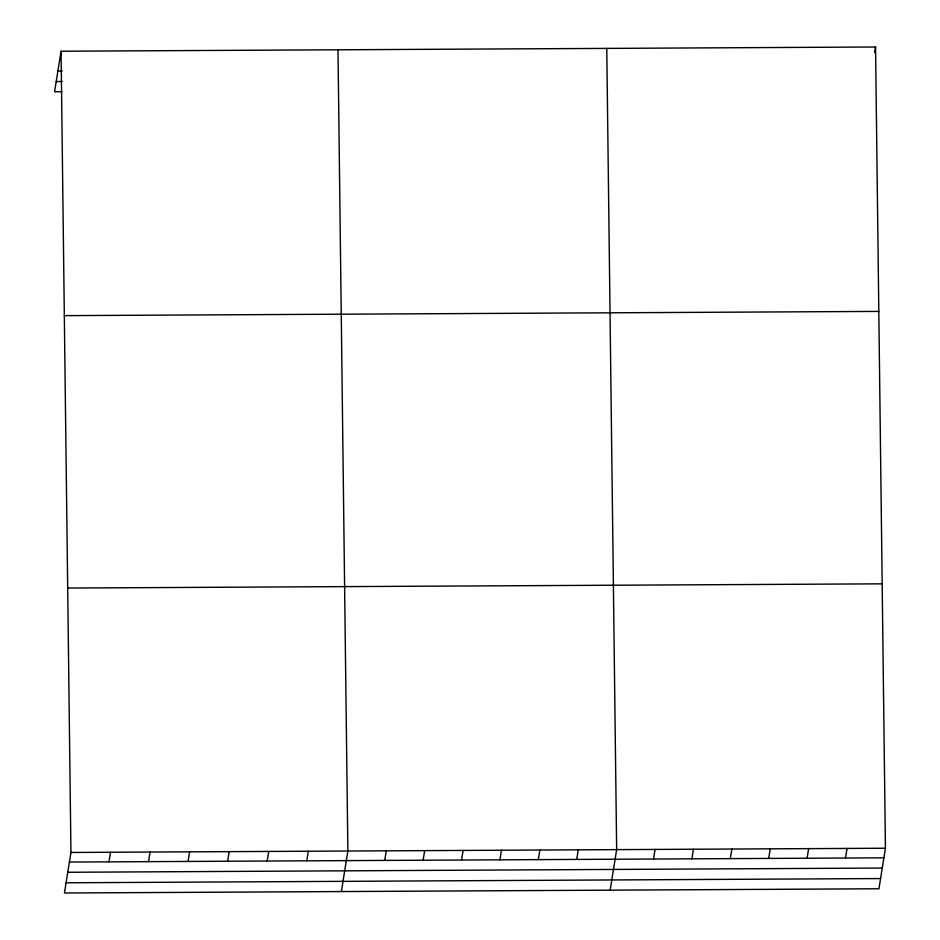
<?xml version="1.0" encoding="UTF-8"?>
<svg xmlns="http://www.w3.org/2000/svg" width="940" height="940" viewBox="0 0 940 940"><rect width="100%" height="100%" fill="white"/><g stroke="black" fill="none" stroke-linecap="round" stroke-linejoin="round"><path stroke-width="1.41" d="M61.065 51.23L70.947 852.462L64.449 893L878.935 888.77L885.433 848.232L875.551 47L61.065 51.23L54.567 91.767L61.899 91.721M108.969 861.851L110.509 852.263M148.532 861.651L150.071 852.051M188.094 861.44L189.621 851.852M227.656 861.24L229.184 851.64M267.207 861.028L268.746 851.44M306.769 860.829L308.308 851.229M341.373 891.567L347.87 851.029L337.989 49.785M384.73 860.417L386.27 850.829M423.129 860.218L424.669 850.63M461.528 860.018L463.068 850.43M499.927 859.818L501.455 850.23M538.326 859.618L539.854 850.03M576.714 859.418L578.253 849.831M610.154 890.168L616.652 849.631L606.77 48.398M653.511 859.031L655.051 849.431M691.911 858.831L693.45 849.231M730.309 858.631L731.849 849.032M874.67 52.487L875.551 47M768.709 858.432L770.236 848.832M807.096 858.232L808.635 848.632M845.495 858.032L847.034 848.432M57.892 71.029L62.287 71.005M56.2 81.557L62.064 81.522M64.32 315.64L878.806 311.41M67.68 588.052L882.167 583.834M70.947 852.462L885.433 848.232M69.407 862.062L883.894 857.832M67.774 872.273L882.261 868.043M66.082 882.789L880.58 878.559"/></g></svg>
